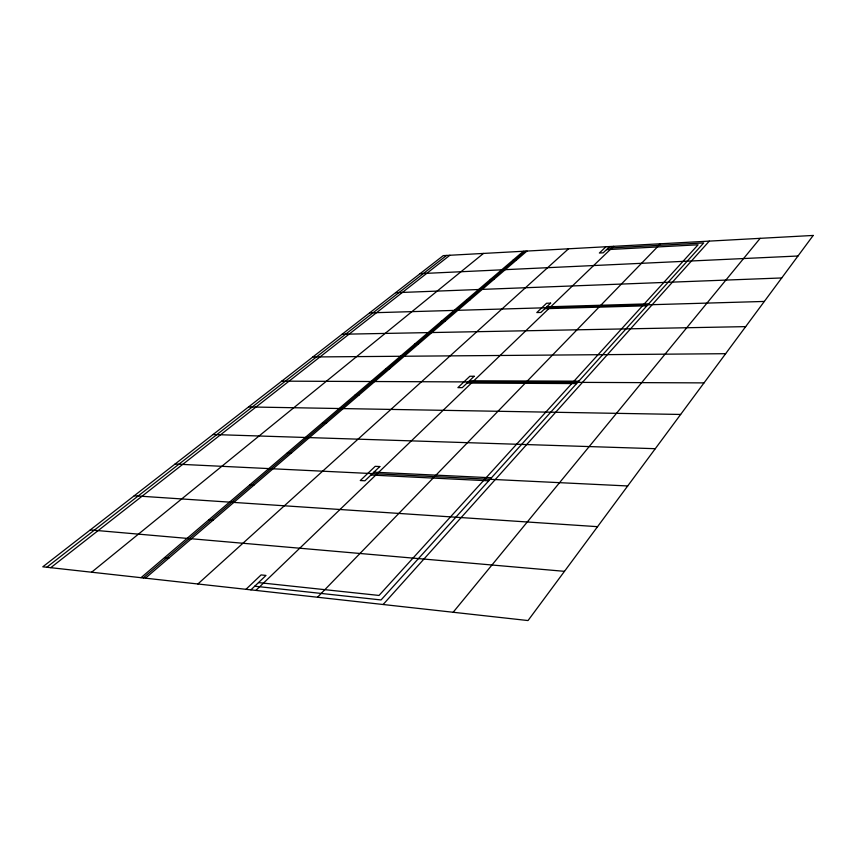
<?xml version="1.0" encoding="UTF-8"?>
<svg xmlns="http://www.w3.org/2000/svg" width="856" height="856" viewBox="0 0 856 856"><rect width="100%" height="100%" fill="white"/><g stroke="black" fill="none" stroke-linecap="round" stroke-linejoin="round"><path stroke-width="1.28" d="M453.156 612.265L760.149 238.343M383.135 604.507L709.282 241.114M317.512 597.242L660.479 243.778M255.88 590.415L613.592 246.335M250.915 589.859L266.002 575.425L261.091 574.922L245.972 589.313M609.772 246.539L603.223 252.809L599.382 253.012L605.962 246.742M197.886 583.985L568.534 248.786M145.445 578.175L526.975 251.054M141.015 577.693L523.423 251.247M143.23 577.939L525.199 251.15M91.613 572.215L483.48 253.43M50.75 567.688L449.882 255.259M46.77 567.25L446.575 255.441M608.145 248.09L703.686 242.944L381.059 599.949L254.724 586.21M606.508 249.663L698.079 244.784L379.015 595.444L258.512 582.594M512.701 260.406L516.275 260.224M420.093 273.642L797.974 256.008M490.295 279.538L493.933 279.377M395.579 292.688L781.721 277.954M466.541 299.803L470.254 299.686M546.759 306.833L648.655 303.837M369.632 312.857L764.333 301.44M544.812 308.695L646.901 305.785M441.322 321.342L445.099 321.246M342.1 334.236L745.683 326.628M414.475 344.251L418.327 344.198M312.857 356.963L725.631 353.699M385.853 368.69L389.79 368.679M469.452 380.781L578.763 381.177M281.731 381.145L704.017 382.889M467.076 383.06L576.602 383.574M355.283 394.787L359.285 394.83M248.54 406.942L680.638 414.454M322.53 422.736L326.618 422.843M213.058 434.516L655.289 448.694M287.381 452.749L291.543 452.91M373.922 472.18L491.462 477.787M175.041 464.048L627.694 485.962M370.937 475.026L488.723 480.815M249.556 485.042L253.793 485.277M134.221 495.774L597.542 526.675M208.725 519.892L213.037 520.223M90.265 529.928L564.478 571.337M164.523 557.63L168.91 558.058M813.2 235.443L528.024 620.557L42.8 566.811L443.28 255.623L813.2 235.443M379.818 466.541L364.934 480.783L360.28 480.537L375.206 466.338L379.818 466.541M474.171 376.265L462.272 387.65L457.917 387.629L469.858 376.255L474.171 376.265M550.622 303.131L540.885 312.451L536.808 312.558L546.577 303.259L550.622 303.131"/></g></svg>
